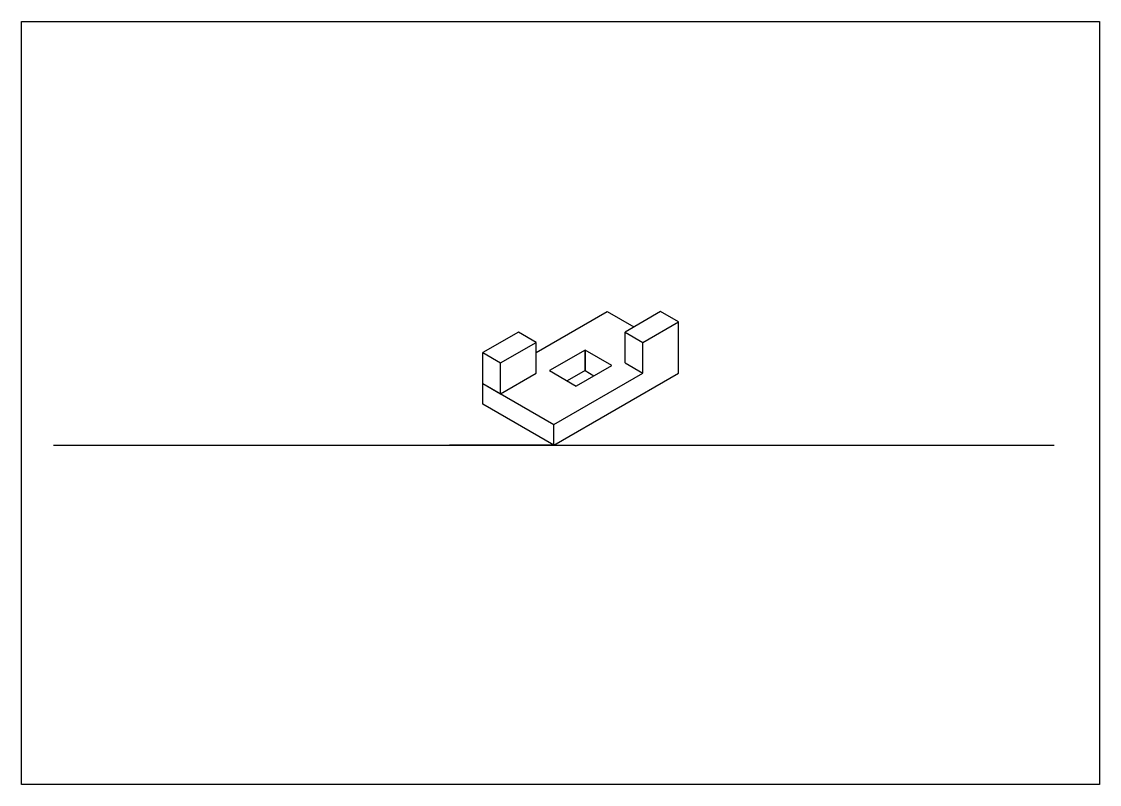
# Model space of a CAD drawing. Header units: millimetres. Extents: x 2034 to 2454, y 1668 to 1965.
import ezdxf

# ---------------------------------------------------------------- set-up
doc = ezdxf.new("R2010")
doc.units = ezdxf.units.MM

msp = doc.modelspace()

# ---------------------------------------------------------------- linework, layer by layer
at = {"lineweight": 30}
for p, q in [((2234.21, 1836.59), (2261.92, 1852.59)), ((2261.92, 1852.59), (2272.31, 1846.59)), ((2282.71, 1852.59), (2268.85, 1844.59)), ((2289.63, 1848.59), (2282.71, 1852.59)), ((2275.78, 1840.59), (2289.63, 1848.59)), ((2289.63, 1836.59), (2289.63, 1848.59)), ((2227.28, 1844.59), (2213.42, 1836.59)), ((2234.21, 1840.59), (2227.28, 1844.59)), ((2268.85, 1832.59), (2268.85, 1844.59)), ((2268.85, 1844.59), (2275.78, 1840.59)), ((2220.35, 1832.59), (2234.21, 1840.59)), ((2234.21, 1828.59), (2234.21, 1840.59)), ((2275.78, 1828.59), (2275.78, 1840.59)), ((2213.42, 1824.59), (2213.42, 1836.59)), ((2213.42, 1836.59), (2220.35, 1832.59)), ((2253.26, 1837.59), (2239.4, 1829.59)), ((2263.65, 1831.59), (2253.26, 1837.59)), ((2253.26, 1837.59), (2253.26, 1829.59)), ((2289.63, 1828.59), (2289.63, 1836.59)), ((2220.35, 1820.59), (2220.35, 1832.59)), ((2249.98, 1823.69), (2263.65, 1831.59)), ((2268.85, 1832.59), (2275.78, 1828.59)), ((2220.35, 1820.59), (2234.21, 1828.59)), ((2239.4, 1829.59), (2249.8, 1823.59)), ((2241.14, 1800.59), (2289.63, 1828.59)), ((2241.14, 1808.59), (2275.78, 1828.59)), ((2253.26, 1829.59), (2246.33, 1825.59)), ((2253.26, 1829.59), (2256.72, 1827.59)), ((2213.42, 1816.59), (2213.42, 1824.59)), ((2213.42, 1824.59), (2241.14, 1808.59)), ((2213.42, 1824.59), (2220.35, 1820.59)), ((2241.14, 1800.59), (2213.42, 1816.59)), ((2241.14, 1800.59), (2241.14, 1808.59))]:
    msp.add_line(p, q, dxfattribs=at)
for p, q in [((2253.26, 1837.59), (2253.26, 1829.59)), ((2253.26, 1829.59), (2253.26, 1837.59)), ((2046.21, 1800.59), (2436.06, 1800.59)), ((2241.14, 1800.59), (2200.44, 1800.59)), ((2200.44, 1800.59), (2241.14, 1800.59))]:
    msp.add_line(p, q)
msp.add_lwpolyline([(2033.7, 1965.49), (2453.7, 1965.49), (2453.7, 1668.49), (2033.7, 1668.49)], close=True)

doc.saveas('drawing.dxf')
